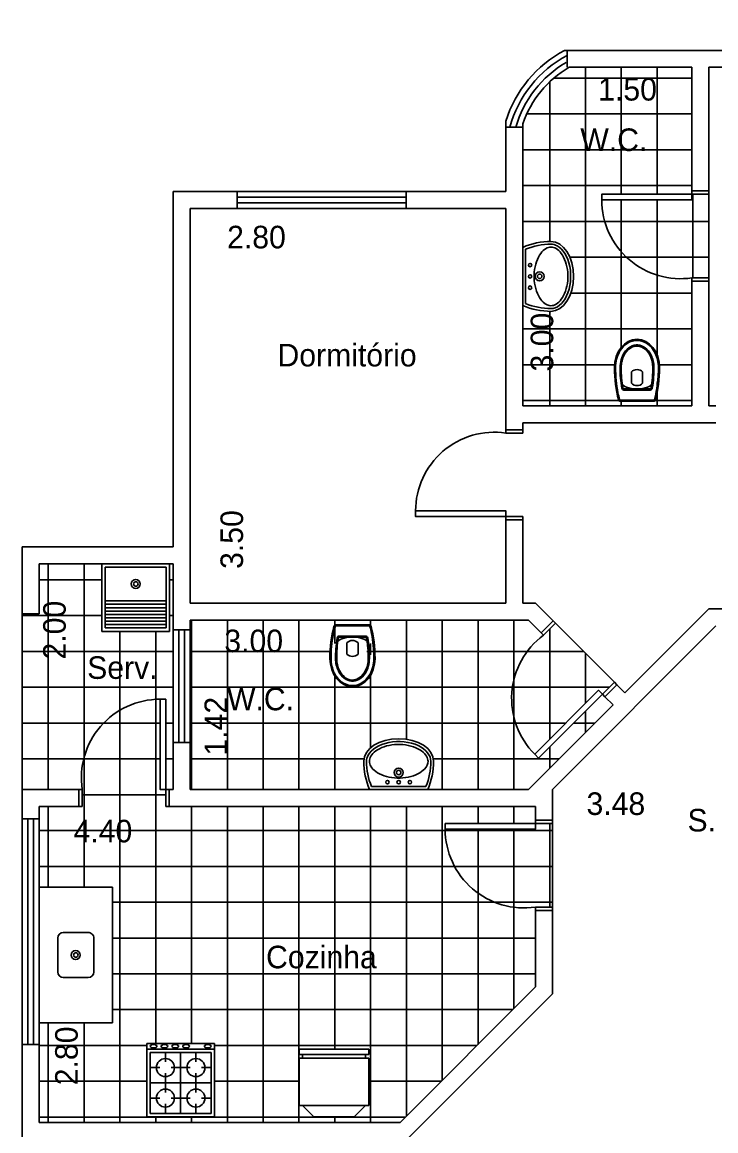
# Model space of a CAD drawing. Extents: x 0.4 to 41.5, y -8.2 to 15.3.
# Drawn here: x 0.45 to 6.6, y 5.48 to 15.3 of the extents above; entities that cross this region are included whole.
import ezdxf

# ---------------------------------------------------------------- set-up
doc = ezdxf.new("R2010")
doc.units = 0
doc.layers.get('0').update_dxf_attribs({"linetype": 'CONTINUOUS'})
doc.layers.get('DEFPOINTS').update_dxf_attribs({"linetype": 'CONTINUOUS'})
for name, color, linetype in [('BLOCO', 5, 'CONTINUOUS'), ('BLOCOS', 5, 'CONTINUOUS'), ('HACHURA', 1, 'CONTINUOUS'), ('PAREDE', 7, 'CONTINUOUS')]:
    doc.layers.add(name, color=color, linetype=linetype)
doc.styles.add('PADRÃO', font='', dxfattribs={"height": 0.2})
doc.styles.get('PADRÃO').set_extended_font_data('AvantGarde Bk BT')
doc.dimstyles.new('PADRÃOS', dxfattribs={"dimtxt": 0.15, "dimasz": 0.1, "dimexe": 1.25, "dimexo": 0.625, "dimgap": 0.1, "dimtad": 0, "dimjust": 1, "dimzin": 1, "dimdsep": 46, "dimtxsty": 'PADRÃO', "dimcen": 2.5, "dimse1": 1, "dimse2": 1, "dimsd1": 1, "dimsd2": 1, "dimclrt": 1, "dimadec": 0, "dimazin": 0, "dimtfac": 1, "dimtdec": 4, "dimtmove": 0, "dimatfit": 3, "dimfxl": 1, "dimtolj": 1, "dimtzin": 0, "dimarcsym": 0})
pattern_1 = [(0, (-136.799515008303, -140.7690544484394), (0, 0.3175), []), (90, (-136.799515008303, -140.7690544484394), (-0.3175, 1.944062586693024e-17), [])]

# ---------------------------------------------------------------- blocks, each defined once
blk = doc.blocks.new('P80E15')
at = {"layer": 'BLOCO', "ltscale": 0.015}
for p, q in [((0.03000000000000114, 0.1500000000000057), (0, 0.1500000000000057)), ((0, 0.1500000000000057), (0, 0)), ((0.03000000000000114, 0.1500000000000057), (0.03000000000000114, 0)), ((0.8000000000000114, 0.1500000000000341), (0.7700000000000102, 0.1500000000000341)), ((0.7700000000000102, 0.1500000000000057), (0.7700000000000102, 0)), ((0.8000000000000114, 0.1500000000000057), (0.8000000000000114, 0)), ((0.03000000000000114, 2.842170943040401e-14), (0, 0)), ((0.8000000000000114, 2.842170943040401e-14), (0.7700000000000102, 5.684341886080801e-14))]:
    blk.add_line(p, q, dxfattribs=at)
at = {"layer": 'BLOCO'}
blk.add_lwpolyline([(0.03000000000000114, 0.1500000000000057), (0.0800000000000125, 0.1500000000000057), (0.0800000000000125, 0.950000000000017), (0.03000000000000114, 0.950000000000017)], close=True, dxfattribs=at)
at = {"layer": 'BLOCO', "ltscale": 0.015}
blk.add_arc((0.0800000000000125, 0.2524375000000134), 0.6975625000000036, 351.555539587714, 90.00000000000041, dxfattribs=at)
blk = doc.blocks.new('P80D15')
at = {"layer": 'BLOCO', "ltscale": 0.015}
for p, q in [((0, 0.1500000000000057), (0, 0)), ((0, 0.1500000000000341), (0.03000000000000114, 0.1500000000000341)), ((0.03000000000000114, 0.1500000000000057), (0.03000000000000114, 0)), ((0.7700000000000102, 0.1500000000000057), (0.7700000000000102, 0)), ((0.7700000000000102, 0.1500000000000057), (0.8000000000000114, 0.1500000000000057)), ((0.8000000000000114, 0.1500000000000057), (0.8000000000000114, 0)), ((0, 2.842170943040401e-14), (0.03000000000000114, 0)), ((0.7699999999999818, 0), (0.8000000000000114, 0))]:
    blk.add_line(p, q, dxfattribs=at)
at = {"layer": 'BLOCO'}
blk.add_lwpolyline([(0.7700000000000102, 0.1500000000000057), (0.7199999999999989, 0.1500000000000057), (0.7199999999999989, 0.950000000000017), (0.7700000000000102, 0.950000000000017)], close=True, dxfattribs=at)
at = {"layer": 'BLOCO', "ltscale": 0.015}
blk.add_arc((0.7199999999999989, 0.2524375000000134), 0.6975625000000036, 89.99999999999959, 188.444460412286, dxfattribs=at)
blk = doc.blocks.new('COZINHA')
at = {"layer": 'HACHURA', "ltscale": 0.015, "style": 'PADRÃO'}
blk.add_text('Cozinha', height=0.2, dxfattribs=at).set_placement((-0.6582467478390299, -0.06847717339962855))
blk = doc.blocks.new('DORMI')
at = {"layer": 'HACHURA', "ltscale": 0.015, "style": 'PADRÃO'}
blk.add_text('Dormitório', height=0.2, dxfattribs=at).set_placement((-0.5164404245072092, -0.06614472024716633))
blk = doc.blocks.new('JANTAR')
at = {"layer": 'HACHURA', "ltscale": 0.015, "style": 'PADRÃO'}
blk.add_text('S. Jantar', height=0.2, dxfattribs=at).set_placement((-0.562251810807993, -0.02739128426412663))
blk = doc.blocks.new('WC')
at = {"layer": 'HACHURA', "ltscale": 0.015, "style": 'PADRÃO'}
blk.add_text('W.C.', height=0.2, dxfattribs=at).set_placement((-0.137135439593294, -0.09586776615662984))
blk = doc.blocks.new('VASOSAN')
at = {"layer": 'BLOCOS'}
for p, q in [((-0.04999870165021036, 0.1999637913173729), (-0.04999870165021036, 0.300036208682684)), ((0.05000129834978395, 0.2000000000000171), (0.05000129834978395, 0.3000000000000398)), ((-0.1156907586723577, 0.1400000000000148), (0.1156608751354042, 0.1400000000000148)), ((-0.1156899891503542, 0.1500000000000057), (0.1156563640565906, 0.1500000000000057)), ((-0.1449592708755176, 0.04000000000002046), (0.1449618675667352, 0.04000000000002046)), ((-0.144958964094414, 0.05000000000001137), (0.144958964094414, 0.05000000000001137))]:
    blk.add_line(p, q, dxfattribs=at)
for centre, radius, start, end in [((-1.681254687468936e-05, 0.2500000000000284), 0.07072348561596478, 44.98962509969003, 134.9688828081831), ((-1.681254687468936e-05, 0.2500000000000284), 0.07072348561596478, 225.0311171918169, 315.01037490031), ((-0.1156907586724003, 0.1599999999999966), 0.02, 189.3867869031125, 270.0000000001221), ((-0.1156899891503826, 0.1599999999999113), 0.01, 189.3843767903272, 270.0000000002443), ((0.1156563640566048, 0.1599999999999397), 0.01, 269.9999999999185, 350.5758748885445), ((0.1156608751354185, 0.1600000000000534), 0.02, 269.9999999999593, 350.5771305827586), ((-0.1449592708755176, 0.06000000000784667), 0.02, 195.5363314444965, 269.9999999879495), ((-0.1449589640944282, 0.0600000000000307), 0.01, 195.5346797106506, 270), ((0.1449589640941156, 0.06000000000059913), 0.01, 270.0000000017912, 344.483103753554), ((0.1449618675666784, 0.06000000000008754), 0.02, 270.0000000001221, 344.463668535786)]:
    blk.add_arc(centre, radius, start, end, dxfattribs=at)
for centre, major_axis, ratio, start_param, end_param in [((1.298349786793551e-06, 0.3400000000000034), (0, 0.25), 0.8000000000000114, 4.71238898038469, 7.853981633974483), ((1.298349786793551e-06, 0.3400000000000034), (0, 0.5), 0.4000000000000057, 1.570796326794897, 2.178171401941273), ((1.298349786793551e-06, 0.3400000000000034), (0, 0.5), 0.4000000000000057, 4.10501390519934, 4.71238898038469), ((3.162615456631102e-06, 0.2000000000000171), (-0.1315416254084454, 0), 0.380107846735427, 0, 3.141592653589793)]:
    blk.add_ellipse(centre, major_axis=major_axis, ratio=ratio, start_param=start_param, end_param=end_param, dxfattribs=at)
for points, knots in [([(0.1900012983497845, 0.3400000000000034), (0.1900012983497845, 0.3848761319792686), (0.1797393390216371, 0.4296688513161939), (0.1275724019719462, 0.5345347987748141), (0.06728061332151469, 0.5774883381547511), (-0.05557463358574921, 0.5822833263597715), (-0.1176873313140447, 0.5442092108278018), (-0.1772271428546759, 0.4396819034496957), (-0.1899987016502109, 0.3899119131999385), (-0.1899987016502109, 0.3400000000000034)], [4.71238898038469, 4.71238898038469, 4.71238898038469, 4.71238898038469, 5.268704666077937, 5.268704666077937, 6.251971787216637, 6.251971787216637, 7.235238908355337, 7.235238908355337, 7.853981633974483, 7.853981633974483, 7.853981633974483, 7.853981633974483]), ([(0.1500012983497925, 0.3400000000000034), (0.1500012983497925, 0.3788440209133057), (0.1410350669412708, 0.4175642631073231), (0.09785548235792874, 0.5046356523495774), (0.05186252916044509, 0.5365242863162791), (-0.035906470330346, 0.5428969122828846), (-0.08268716521656927, 0.5186239494114204), (-0.136675398657502, 0.4336095243094746), (-0.1499987016502189, 0.3869668551708401), (-0.1499987016502189, 0.3400000000000034)], [4.71238898038469, 4.71238898038469, 4.71238898038469, 4.71238898038469, 5.267303564860582, 5.267303564860582, 6.225165062483076, 6.225165062483076, 7.18302656010557, 7.18302656010557, 7.853981633974483, 7.853981633974483, 7.853981633974483, 7.853981633974483]), ([(0.1400012983497874, 0.3400000000000034), (0.1400012983497874, 0.3772837390730786), (0.1313244408788421, 0.4146147677288923), (0.08614040026922964, 0.5057958350239744), (0.03502463044166859, 0.5349710805647021), (-0.04931088296146413, 0.5246485128546965), (-0.08846614740087944, 0.4978919085569657), (-0.1301770436703151, 0.4186244413023701), (-0.139998701650228, 0.3793231752999873), (-0.139998701650228, 0.3400000000000034)], [4.71238898038469, 4.71238898038469, 4.71238898038469, 4.71238898038469, 5.266984672173268, 5.266984672173268, 6.376176055750425, 6.376176055750425, 7.268653195712185, 7.268653195712185, 7.853981633974483, 7.853981633974483, 7.853981633974483, 7.853981633974483]), ([(-0.1899987016502109, 0.3400000000000034), (-0.1899987016502109, 0.2628456380244302), (-0.1826597402104682, 0.1857481592563204), (-0.1646350625580055, 0.0962993025843275), (-0.1598779088782436, 0.07633152029333701), (-0.1545936493339752, 0.05732178411361133)], [1.570796326794897, 1.570796326794897, 1.570796326794897, 1.570796326794897, 2.037455774227855, 2.037455774227855, 2.178171373096618, 2.178171373096618, 2.178171373096618, 2.178171373096618]), ([(0.1255213970934932, 0.158362586435743), (0.1304959230626253, 0.1883329397418549), (0.1342856674288981, 0.2197754344096836), (0.1388984311594896, 0.280892952358073), (0.1400012983497874, 0.3104504303007616), (0.1400012983497874, 0.3400000000000034)], [4.319424209334854, 4.319424209334854, 4.319424209334854, 4.319424209334854, 4.526146784234752, 4.526146784234752, 4.71238898038469, 4.71238898038469, 4.71238898038469, 4.71238898038469]), ([(0.1353910129756457, 0.1567256052765629), (0.1406375926198677, 0.1883393074453181), (0.1445703338030171, 0.2215366219332111), (0.1489940345178695, 0.2833246268364178), (0.1500012983497925, 0.3116621455754114), (0.1500012983497925, 0.3400000000000034)], [4.319414935773391, 4.319414935773391, 4.319414935773391, 4.319414935773391, 4.53527739023095, 4.53527739023095, 4.71238898038469, 4.71238898038469, 4.71238898038469, 4.71238898038469]), ([(0.1545944801337669, 0.0573247746568768), (0.1714080019636555, 0.1178830224408784), (0.1827947395838834, 0.188231392050767), (0.1891612343353728, 0.2873542333339003), (0.1900012983497845, 0.3136769834079587), (0.1900012983497845, 0.3400000000000034)], [4.105016649121983, 4.105016649121983, 4.105016649121983, 4.105016649121983, 4.553177186481221, 4.553177186481221, 4.71238898038469, 4.71238898038469, 4.71238898038469, 4.71238898038469])]:
    blk.add_open_spline(points, degree=3, knots=knots, dxfattribs=at)
for points in [[(-0.1499987016502189, 0.3400000000000034), (-0.1499987016502189, 0.2771333061211863), (-0.1449377691834997, 0.2142947379843179), (-0.1354229546785177, 0.1567380311504962)], [(-0.1399987016502138, 0.3400000000000034), (-0.1399987016502138, 0.2776703725988909), (-0.1349701841103865, 0.2153313553609451), (-0.1255561557510418, 0.1583694305881238)]]:
    blk.add_open_spline(points, degree=3, dxfattribs=at)
blk = doc.blocks.new('LAVAT')
at = {"layer": 'BLOCOS'}
for p, q in [((-0.2573623180961135, 0), (0.2573623180960993, 0)), ((-0.2410322495695425, 0.02500000000000568), (0.2410322495695283, 0.02500000000000568))]:
    blk.add_line(p, q, dxfattribs=at)
for centre, radius in [((-2.842170943040401e-14, 0.1500000000000057), 0.04), ((-2.842170943040401e-14, 0.1500000000000057), 0.02), ((-0.09999999999999432, 0.06499999999999773), 0.015), ((0, 0.06499999999999773), 0.015), ((0.09999999999999432, 0.06499999999999773), 0.015)]:
    blk.add_circle(centre, radius, dxfattribs=at)
for centre, radius, start, end in [((0.3099999999999739, 0.25), 0.6200000000000045, 180, 203.779994731564), ((0.3099999999999739, 0.25), 0.5951987399818819, 180.0000000000055, 202.2113997706397), ((-0.3099999999999739, 0.25), 0.5951987399818819, 337.7886002293573, 359.9999999999946), ((-0.3099999999999739, 0.25), 0.6200000000000045, 336.2200052684331, 7.016477563892661e-15)]:
    blk.add_arc(centre, radius, start, end, dxfattribs=at)
blk.add_ellipse((-2.842170943040401e-14, 0.25), major_axis=(0.3100000000000023, 0), ratio=0.645161290322576, start_param=0, end_param=3.141592653589793, dxfattribs=at)
for points, knots in [([(0.2849999999999824, 0.2500000000000284), (0.2849999999999682, 0.300317964642403), (0.2452497040517159, 0.3541887687748044), (0.1008916727811169, 0.4227595909021034), (3.167234224576987e-05, 0.4339558931305021), (-0.1743068501371283, 0.3989778962069579), (-0.2442601782461509, 0.3532994974840165), (-0.2803506487652356, 0.2860131679577762), (-0.2851229441039038, 0.2679846562883483), (-0.285198739981908, 0.2499999999999716)], [0, 0, 0, 0, 0.9361481793933827, 0.9361481793933827, 1.872296358786765, 1.872296358786765, 2.808444538180148, 2.808444538180148, 3.13938546545754, 3.13938546545754, 3.13938546545754, 3.13938546545754]), ([(0.2599999999999625, 0.2500000000000284), (0.2599999999999625, 0.2784978981889878), (0.242078010852012, 0.3126567214920613), (0.1643569005752425, 0.3704649949829673), (0.1030052039381815, 0.3920693254798095), (-0.02877373062847255, 0.4037223597623836), (-0.0976825814684048, 0.3936467971219031), (-0.2034406750199054, 0.3477822861136133), (-0.2396263539294523, 0.3143366745038918), (-0.2661732608932681, 0.2526194074667387), (-0.2627272874450739, 0.2240541362115209), (-0.2158391141528142, 0.162032776211305), (-0.168127663237712, 0.1314918993692231), (-0.04805875393354597, 0.09792981637818343), (0.02266607553652022, 0.095757041570522), (0.1477154277714732, 0.1225128520000851), (0.2007272141554637, 0.1503951910720218), (0.2508407150234859, 0.2045307616155014), (0.2599999999999767, 0.2286312563089723), (0.2599999999999625, 0.2500000000000284)], [0, 0, 0, 0, 0.718091798041799, 0.718091798041799, 1.436183596083598, 1.436183596083598, 2.154275394125397, 2.154275394125397, 2.872367192167196, 2.872367192167196, 3.590458990208995, 3.590458990208995, 4.308550788250794, 4.308550788250794, 5.026642586292593, 5.026642586292593, 5.744734384334392, 5.744734384334392, 6.283185307179586, 6.283185307179586, 6.283185307179586, 6.283185307179586])]:
    blk.add_open_spline(points, degree=3, knots=knots, dxfattribs=at)
blk = doc.blocks.new('FOGÃO4B')
at = {"layer": 'BLOCOS'}
for p, q in [((-0.2999999999999972, 0.700000000000017), (0.2999999999999972, 0.700000000000017)), ((-0.2999999999999972, 0.05000000000001137), (-0.2999999999999829, 0.700000000000017)), ((0.2999999999999972, 0.700000000000017), (0.2999999999999972, 0.05000000000001137)), ((-0.2999999999999972, 0.6500000000000057), (0.2999999999999972, 0.6500000000000057)), ((-0.2700000000000244, 0.620000000000033), (0.2700000000000102, 0.620000000000033)), ((-0.2699999999999818, 0.0800000000000125), (-0.2700000000000244, 0.620000000000033)), ((-0.1350000000000051, 0.5350000000000534), (-0.1350000000000193, 0.620000000000033)), ((2.842170943040401e-14, 0.0800000000000125), (-1.4210854715202e-14, 0.620000000000033)), ((0.1350000000000051, 0.5350000000000534), (0.1349999999999909, 0.620000000000033)), ((0.2700000000000102, 0.620000000000033), (0.269999999999996, 0.07999999999995566)), ((-0.2700000000000244, 0.4850000000000421), (-0.1850000000000023, 0.4850000000000421)), ((-0.1349999999999909, 0.2650000000000716), (-0.1350000000000051, 0.4350000000000307)), ((-0.08500000000000796, 0.4850000000000421), (0.08500000000000796, 0.4850000000000421)), ((0.1350000000000051, 0.2650000000000716), (0.1350000000000051, 0.4350000000000307)), ((0.1850000000000023, 0.4850000000000421), (0.2700000000000102, 0.4850000000000421)), ((-0.2700000000000244, 0.3500000000000512), (0.2700000000000102, 0.3500000000000512)), ((-0.2700000000000244, 0.2150000000000603), (-0.1850000000000023, 0.2150000000000603)), ((-0.08500000000000796, 0.2150000000000603), (0.08500000000000796, 0.2150000000000603)), ((0.1850000000000023, 0.2150000000000603), (0.2700000000000102, 0.2150000000000603)), ((-0.1349999999999767, 0.0800000000000125), (-0.1349999999999767, 0.1650000000000489)), ((0.1350000000000335, 0.0800000000000125), (0.1350000000000193, 0.1650000000000489)), ((0.2999999999999972, 0.05000000000001137), (-0.2999999999999972, 0.05000000000001137)), ((0.269999999999996, 0.07999999999995566), (-0.2699999999999818, 0.0800000000000125))]:
    blk.add_line(p, q, dxfattribs=at)
for centre in [(-0.1350000000000051, 0.4850000000000421), (0.1350000000000051, 0.4850000000000421), (-0.1350000000000051, 0.2150000000000603), (0.1350000000000051, 0.2150000000000603)]:
    blk.add_circle(centre, 0.08, dxfattribs=at)
for centre in [(-0.2399999999999949, 0.6750000000000114), (-0.1439999999999912, 0.6750000000000114), (-0.04800000000000182, 0.6750000000000114), (0.04800000000000182, 0.6750000000000114), (0.2400000000000091, 0.6750000000000114)]:
    blk.add_ellipse(centre, major_axis=(-0.03000000000000114, 0), ratio=0.499999999999981, dxfattribs=at)
blk = doc.blocks.new('PIA')
at = {"layer": 'BLOCOS'}
blk.add_lwpolyline([(-0.6000000000000085, 0), (0.5999999999999943, 0), (0.5999999999999943, 0.6500000000000057), (-0.6000000000000085, 0.6500000000000057)], close=True, dxfattribs=at)
blk.add_lwpolyline([(-0.1500000000000199, 0.1649999999999352), (0.1500000000000057, 0.1649999999999636, 0.414213562373095), (0.2000000000000028, 0.214999999999975), (0.2000000000000028, 0.4349999999999454, 0.414213562373095), (0.1500000000000057, 0.4849999999999568), (-0.1500000000000057, 0.4849999999999852, 0.4142135623731188), (-0.2000000000000028, 0.4349999999999739), (-0.2000000000000171, 0.2149999999999466, 0.4142135623730711)], format="xyb", close=True, dxfattribs=at)
for radius in [0.04, 0.02]:
    blk.add_circle((0, 0.3249999999999886), radius, dxfattribs=at)
blk = doc.blocks.new('GELAD')
at = {"layer": 'BLOCOS'}
for p, q in [((0.3100000000000023, 0.6499999999999773), (-0.3100000000000023, 0.6499999999999773)), ((-0.3100000000000023, 0.6499999999999773), (-0.3100000000000023, 0.5999999999999659)), ((0.3100000000000023, 0.5999999999999659), (-0.3100000000000023, 0.5999999999999659)), ((-0.2800000000000011, 0.5999999999999659), (-0.2799999999999869, 0.5699999999999932)), ((0.2800000000000153, 0.5699999999999932), (0.2800000000000011, 0.5999999999999659)), ((0.3100000000000165, 0.5999999999999659), (0.3100000000000023, 0.6499999999999773)), ((0.3100000000000023, 0.5699999999999648), (-0.3100000000000023, 0.5699999999999648)), ((-0.3100000000000023, 0.5699999999999648), (-0.3100000000000023, 0.1499999999999773)), ((0.3100000000000023, 0.1499999999999773), (0.3100000000000165, 0.5699999999999648)), ((-0.3100000000000023, 0.1499999999999773), (0.3100000000000023, 0.1499999999999773)), ((-0.1800000000000068, 0.05000000000001137), (-0.2800000000000011, 0.1500000000000057)), ((0.1800000000000068, 0.04999999999998295), (0.2800000000000011, 0.1499999999999773)), ((-0.1800000000000068, 0.05000000000001137), (0.1800000000000068, 0.04999999999998295))]:
    blk.add_line(p, q, dxfattribs=at)
blk = doc.blocks.new('TANQUE')
at = {"layer": 'BLOCOS'}
for p, q in [((-0.2999999999999972, 0.5999999999999943), (0.2999999999999972, 0.5999999999999943)), ((-0.2999999999999972, 0), (-0.2999999999999972, 0.5999999999999943)), ((0.2999999999999972, 0.5999999999999943), (0.2999999999999972, 0)), ((-0.2700000000000244, 0.5700000000000216), (0.2700000000000102, 0.5700000000000216)), ((-0.2699999999999818, 0.03000000000000114), (-0.2700000000000244, 0.5700000000000216)), ((-0.2700000000000244, 0.5400000000000205), (0.2700000000000102, 0.5400000000000205)), ((-0.2700000000000244, 0.5100000000000193), (0.2700000000000102, 0.5100000000000193)), ((0.2700000000000102, 0.5700000000000216), (0.269999999999996, 0.02999999999994429)), ((-0.2700000000000244, 0.4800000000000182), (0.2700000000000102, 0.4800000000000182)), ((-0.2700000000000244, 0.4500000000000171), (0.2700000000000102, 0.4500000000000171)), ((-0.2700000000000244, 0.4200000000000159), (0.2700000000000102, 0.4200000000000159)), ((-0.2700000000000244, 0.3900000000000148), (0.2700000000000102, 0.3900000000000148)), ((-0.2700000000000244, 0.3600000000000136), (0.2700000000000102, 0.3600000000000136)), ((-0.2700000000000244, 0.3300000000000125), (0.2700000000000102, 0.3300000000000125)), ((0.2999999999999972, 0), (-0.2999999999999972, 0)), ((0.269999999999996, 0.02999999999994429), (-0.2699999999999818, 0.03000000000000114))]:
    blk.add_line(p, q, dxfattribs=at)
for radius in [0.04, 0.02]:
    blk.add_circle((1.4210854715202e-14, 0.1800000000000068), radius, dxfattribs=at)
blk = doc.blocks.new('*D13')
at = {"layer": 'DEFPOINTS', "color": 0, "linetype": 'ByBlock', "ltscale": 0.015, "transparency": 16777216}
for p in [(143.3342791699716, 155.6713716742316), (147.8342791699716, 155.6713716742316), (147.8342791699716, 155.4904702885862)]:
    blk.add_point(p, dxfattribs=at)
at = {"color": 1, "linetype": 'ByBlock', "ltscale": 0.015, "transparency": 16777216, "insert": (143.9004192798617, 155.4904702885862), "char_height": 0.2, "attachment_point": 5, "style": 'PADRÃO'}
blk.add_mtext('\\A1;4.50', dxfattribs=at)
blk = doc.blocks.new('*D15')
at = {"layer": 'DEFPOINTS', "color": 0, "linetype": 'ByBlock', "ltscale": 0.015, "transparency": 16777216}
for p in [(141.8557804712292, 155.6713716742316), (142.0940539238899, 155.6713716742316), (141.6842791699716, 152.6713716742316)]:
    blk.add_point(p, dxfattribs=at)
at = {"color": 1, "linetype": 'ByBlock', "ltscale": 0.015, "transparency": 16777216, "insert": (141.8557804712292, 153.2360694764294), "char_height": 0.2, "attachment_point": 5, "rotation": 90, "style": 'PADRÃO'}
blk.add_mtext('\\A1;3.00', dxfattribs=at)
blk = doc.blocks.new('*D16')
at = {"layer": 'DEFPOINTS', "color": 0, "linetype": 'ByBlock', "ltscale": 0.015, "transparency": 16777216}
for p in [(143.1842791699715, 155.6713716742316), (141.6842791699716, 155.4752879513699), (141.6842791699716, 155.1398990833106)]:
    blk.add_point(p, dxfattribs=at)
at = {"color": 1, "linetype": 'ByBlock', "ltscale": 0.015, "transparency": 16777216, "insert": (142.613056642499, 155.4752879513699), "char_height": 0.2, "attachment_point": 5, "style": 'PADRÃO'}
blk.add_mtext('\\A1;1.50', dxfattribs=at)
blk = doc.blocks.new('*D17')
at = {"layer": 'DEFPOINTS', "color": 0, "linetype": 'ByBlock', "ltscale": 0.015, "transparency": 16777216}
for p in [(141.9464112043275, 149.2713716742316), (145.4221471356156, 149.2213716742314), (145.4221471356156, 149.1442958872181)]:
    blk.add_point(p, dxfattribs=at)
at = {"color": 1, "linetype": 'ByBlock', "ltscale": 0.015, "transparency": 16777216, "insert": (142.5092546109209, 149.1442958872181), "char_height": 0.2, "attachment_point": 5, "style": 'PADRÃO'}
blk.add_mtext('\\A1;3.48', dxfattribs=at)
blk = doc.blocks.new('*D19')
at = {"layer": 'DEFPOINTS', "color": 0, "linetype": 'ByBlock', "ltscale": 0.015, "transparency": 16777216}
for p in [(137.3964112043275, 149.1213716742316), (141.7964112043275, 149.1213716742316), (141.7964112043275, 148.9013784917584)]:
    blk.add_point(p, dxfattribs=at)
at = {"color": 1, "linetype": 'ByBlock', "ltscale": 0.015, "transparency": 16777216, "insert": (137.9625513142176, 148.9013784917584), "char_height": 0.2, "attachment_point": 5, "style": 'PADRÃO'}
blk.add_mtext('\\A1;4.40', dxfattribs=at)
blk = doc.blocks.new('*D20')
at = {"layer": 'DEFPOINTS', "color": 0, "linetype": 'ByBlock', "ltscale": 0.015, "transparency": 16777216}
for p in [(138.7342791699716, 150.7713716742315), (141.7342791699716, 150.7713716742315), (141.7342791699716, 150.5866180304944)]:
    blk.add_point(p, dxfattribs=at)
at = {"color": 1, "linetype": 'ByBlock', "ltscale": 0.015, "transparency": 16777216, "insert": (139.2989769721694, 150.5866180304944), "char_height": 0.2, "attachment_point": 5, "style": 'PADRÃO'}
blk.add_mtext('\\A1;3.00', dxfattribs=at)
blk = doc.blocks.new('*D21')
at = {"layer": 'DEFPOINTS', "color": 0, "linetype": 'ByBlock', "ltscale": 0.015, "transparency": 16777216}
for p in [(138.7342791699716, 150.6871471297342), (138.962803713132, 150.6871471297342), (138.7342791699716, 149.2713716742316)]:
    blk.add_point(p, dxfattribs=at)
at = {"color": 1, "linetype": 'ByBlock', "ltscale": 0.015, "transparency": 16777216, "insert": (138.962803713132, 149.8320172786272), "char_height": 0.2, "attachment_point": 5, "rotation": 90, "style": 'PADRÃO'}
blk.add_mtext('\\A1;1.42', dxfattribs=at)
blk = doc.blocks.new('*D22')
at = {"layer": 'DEFPOINTS', "color": 0, "linetype": 'ByBlock', "ltscale": 0.015, "transparency": 16777216}
for p in [(137.3964112043275, 149.1213716742316), (137.6402069639798, 149.1213716742316), (137.3964112043275, 146.3213716742316)]:
    blk.add_point(p, dxfattribs=at)
at = {"color": 1, "linetype": 'ByBlock', "ltscale": 0.015, "transparency": 16777216, "insert": (137.6402069639798, 146.9104513445612), "char_height": 0.2, "attachment_point": 5, "rotation": 90, "style": 'PADRÃO'}
blk.add_mtext('\\A1;2.80', dxfattribs=at)
blk = doc.blocks.new('*D23')
at = {"layer": 'DEFPOINTS', "color": 0, "linetype": 'ByBlock', "ltscale": 0.015, "transparency": 16777216}
for p in [(137.3964112043275, 151.272562071283), (137.2464112043275, 149.2713716742316), (137.5337911312726, 149.2713716742316)]:
    blk.add_point(p, dxfattribs=at)
at = {"color": 1, "linetype": 'ByBlock', "ltscale": 0.015, "transparency": 16777216, "insert": (137.5337911312726, 150.6834824009533), "char_height": 0.2, "attachment_point": 5, "rotation": 90, "style": 'PADRÃO'}
blk.add_mtext('\\A1;2.00', dxfattribs=at)
blk = doc.blocks.new('*D25')
at = {"layer": 'DEFPOINTS', "color": 0, "linetype": 'ByBlock', "ltscale": 0.015, "transparency": 16777216}
for p in [(144.0964112043276, 147.7968448978354), (140.5964112043275, 146.1092396398756), (144.0964112043276, 145.8879026802204)]:
    blk.add_point(p, dxfattribs=at)
at = {"color": 1, "linetype": 'ByBlock', "ltscale": 0.015, "transparency": 16777216, "insert": (141.1611090065253, 145.8879026802204), "char_height": 0.2, "attachment_point": 5, "style": 'PADRÃO'}
blk.add_mtext('\\A1;3.50', dxfattribs=at)
blk = doc.blocks.new('*D34')
at = {"layer": 'DEFPOINTS', "color": 0, "linetype": 'ByBlock', "ltscale": 0.015, "transparency": 16777216}
for p in [(138.7342791699716, 154.4213716742316), (141.5342791699716, 154.4213716742316), (141.5342791699716, 154.1655179343661)]:
    blk.add_point(p, dxfattribs=at)
at = {"color": 1, "linetype": 'ByBlock', "ltscale": 0.015, "transparency": 16777216, "insert": (139.3233588403012, 154.1655179343661), "char_height": 0.2, "attachment_point": 5, "style": 'PADRÃO'}
blk.add_mtext('\\A1;2.80', dxfattribs=at)
blk = doc.blocks.new('*D35')
at = {"layer": 'DEFPOINTS', "color": 0, "linetype": 'ByBlock', "ltscale": 0.015, "transparency": 16777216}
for p in [(138.7342791699716, 154.4213716742316), (139.1057050586213, 154.4213716742316), (138.7342791699716, 150.9213716742316)]:
    blk.add_point(p, dxfattribs=at)
at = {"color": 1, "linetype": 'ByBlock', "ltscale": 0.015, "transparency": 16777216, "insert": (139.1057050586213, 151.4860694764294), "char_height": 0.2, "attachment_point": 5, "rotation": 90, "style": 'PADRÃO'}
blk.add_mtext('\\A1;3.50', dxfattribs=at)

msp = doc.modelspace()

# ---------------------------------------------------------------- hatches: boundary and pattern name
at = {"layer": 'HACHURA', "ltscale": 0.015}
h = msp.add_hatch(dxfattribs=at)
h.set_pattern_fill('NET', color=256, scale=0.1, style=0)
h.set_pattern_definition(pattern_1)
h.paths.add_polyline_path([(6.534764161668591, 13.77672082081733), (6.384764161668585, 13.77672082081733), (6.384764161668585, 13.72672082081732), (5.584764161668573, 13.72672082081732, 0.4580704259902427), (6.384764161668622, 13.03672082081732), (6.534764161668591, 13.03672082081732)])
edge = h.paths.add_edge_path()
edge.add_line((5.584764161668573, 13.72672082081732), (5.584764161668573, 13.77672082081733))
edge.add_line((5.584764161668573, 13.77672082081733), (6.384764161668585, 13.77672082081733))
edge.add_line((6.384764161668585, 13.77672082081733), (6.384764161668585, 13.80672082081733))
edge.add_line((6.384764161668585, 13.80672082081733), (6.384764161668556, 14.90231722579222))
edge.add_line((6.384764161668556, 14.90231722579222), (5.294538915581991, 14.90231722579222))
edge.add_arc((5.760751935547602, 14.10231722579221), 0.9259344361160101, 120.2321898985899, 161.0951790441989)
edge.add_line((4.884764161668613, 14.40231722579222), (4.884764161668601, 13.30682625687834))
edge.add_arc((5.134764161668586, 12.73946393877816), 0.6200000000000052, 90.00000000000028, 113.7799947314104, ccw=False)
edge.add_ellipse((5.134764161668585, 13.04946393877816), major_axis=(5.89755814248947e-16, 0.3100000000000023), ratio=0.6451612903225765, start_angle=180.0000000000001, end_angle=360.00000000000017, ccw=False)
edge.add_arc((5.134764161668583, 13.35946393877811), 0.6200000000000051, 246.22000526858932, 269.9999999999614, ccw=False)
edge.add_line((4.884764161668596, 12.79210162067792), (4.884764161668585, 11.90231722579219))
edge.add_line((4.884764161668585, 11.90231722579219), (6.384764161668613, 11.90231722579222))
edge.add_line((6.384764161668613, 11.90231722579222), (6.384764161668613, 13.00672082081732))
edge.add_line((6.384764161668613, 13.00672082081732), (6.384764161668556, 13.03672082081731))
edge.add_arc((6.282326661668577, 13.72672082081732), 0.697562500000004, 180, 278.4444604122836, ccw=False)
edge = h.paths.add_edge_path(flags=16)
edge.add_ellipse((5.897302248115409, 12.24231722579222), major_axis=(-3.078171847695395e-15, 0.25), ratio=0.8000000000000114, start_angle=269.99999999999943, end_angle=449.99999999999943, ccw=False)
edge.add_ellipse((5.897302248115409, 12.24231722579222), major_axis=(3.418613520228984e-15, 0.5000000000000129), ratio=0.3999999999999954, start_angle=235.1999716104395, end_angle=270.00000000000017, ccw=False)
edge.add_arc((6.042262817332301, 11.9623172257923), 0.02000000000000004, 270, 348.1772623963918, ccw=False)
edge.add_line((6.042262817332301, 11.9423172257923), (5.752341678890109, 11.94231722580006))
edge.add_arc((5.752341678890105, 11.96231722580006), 0.02000000000000023, 195.5363319717011, 270.00000000001273, ccw=False)
edge.add_ellipse((5.897302248115409, 12.24231722579222), major_axis=(-2.284716956879616e-15, 0.5000000000000061), ratio=0.4000000000000008, start_angle=89.99999999999989, end_angle=124.8000283873281, ccw=False)
h.paths.add_polyline_path([(5.344907423732491, 14.11064793985063), (5.987764566589633, 14.11064793985063), (5.987764566589633, 14.41064793985063), (5.344907423732491, 14.41064793985063)], flags=24)
h.paths.add_polyline_path([(5.206265462926206, 12.11225312322808), (5.206265462926206, 12.82177693275189), (4.906265462926206, 12.82177693275189), (4.906265462926206, 12.11225312322808)], flags=24)
h.paths.add_polyline_path([(5.477827348481757, 14.55623350293053), (6.149255919910328, 14.55623350293053), (6.149255919910328, 14.85623350293053), (5.477827348481757, 14.85623350293053)], flags=24)
h = msp.add_hatch(dxfattribs=at)
h.set_pattern_fill('NET', color=256, scale=0.1, style=0)
h.set_pattern_definition(pattern_1)
h.paths.add_polyline_path([(4.990107972789029, 8.815602564773217), (5.555793397738276, 9.381287989722463), (5.591148736797611, 9.345932650663128), (5.697214753975597, 9.451998667841114), (5.173955735897545, 9.975257685919166), (5.067889718719583, 9.869191668741205, 0.4580704259902416)])
h.paths.add_polyline_path([(4.996896196024581, 7.460644769060565), (5.146896196024557, 7.460644769060565), (5.146896196024557, 8.200644769060574), (4.996896196024551, 8.200644769060574), (4.996896196024551, 8.150644769060563), (4.196896196024539, 8.150644769060563, 0.4580704259902394)])
h.paths.add_polyline_path([(1.749089985456209, 8.352317225792177), (1.719089985456236, 8.352317225792177), (1.719089985456236, 8.502317225792183), (1.669089985456225, 8.502317225792183), (1.669089985456225, 9.302317225792194, 0.4580704259902391), (0.9790899854562269, 8.502317225792154), (0.9790899854562269, 8.352317225792177), (0.9490899854562258, 8.352317225792206), (0.5968961960245451, 8.352317225792177), (0.5968961960245451, 8.242421133479866), (0.596896196024546, 7.635202343507004), (1.246896196024551, 7.635202343507004), (1.246896196024551, 6.435202343507001), (0.596896196024546, 6.435202343507001), (0.5968961960245451, 6.242421133479894), (0.5968961960245451, 5.552317225792166), (3.796896196024534, 5.552317225792166), (4.996896196024551, 6.752317225792183), (4.996896196024551, 7.430644769060564), (4.996896196024522, 7.460644769060556, -0.458070425990214), (4.196896196024539, 8.150644769060563), (4.196896196024539, 8.200644769060574), (4.996896196024551, 8.200644769060574), (4.996896196024551, 8.230644769060575), (4.996896196024551, 8.352317225792177)])
h.paths.add_polyline_path([(2.901290957908657, 6.202317225792143), (3.521290957908661, 6.202317225792143), (3.521290957908676, 6.152317225792132), (3.49129095790866, 6.152317225792132), (3.491290957908674, 6.122317225792131), (3.521290957908676, 6.122317225792131), (3.521290957908661, 5.702317225792143), (3.491290957908659, 5.702317225792143), (3.391290957908666, 5.602317225792149), (3.031290957908653, 5.602317225792176), (2.931290957908687, 5.702317225792143), (2.901290957908657, 5.702317225792143), (2.901290957908657, 6.122317225792131), (2.931290957908672, 6.122317225792131), (2.931290957908657, 6.152317225792132), (2.901290957908657, 6.152317225792132)], flags=16)
h.paths.add_polyline_path([(2.151938727409927, 6.252317225792183), (2.151938727409928, 5.602317225792177), (1.551938727409933, 5.602317225792177), (1.551938727409947, 6.252317225792183)], flags=16)
edge = h.paths.add_edge_path()
edge.add_line((1.934764161668568, 8.502317225792183), (3.527294145204335, 8.502317225792169))
edge.add_arc((4.094656463304516, 8.752317225792154), 0.6200000000000041, 180, 203.7799947314105, ccw=False)
edge.add_ellipse((3.784656463304515, 8.752317225792154), major_axis=(-0.3100000000000023, 1.326824748395228e-15), ratio=0.6451612903225737, start_angle=180.0000000000004, end_angle=360.0000000000004, ccw=False)
edge.add_arc((3.474656463304567, 8.752317225792153), 0.6200000000000068, 336.2200052685892, 359.9999999999614, ccw=False)
edge.add_line((4.042018781404749, 8.502317225792163), (4.934764161668568, 8.502317225792154))
edge.add_line((4.934764161668568, 8.502317225792154), (5.684764161668554, 9.252317225792169))
edge.add_line((5.684764161668554, 9.252317225792169), (5.612361940233228, 9.324719447227523))
edge.add_line((5.612361940233228, 9.324719447227523), (5.591148736797611, 9.345932650663128))
edge.add_line((5.591148736797611, 9.345932650663128), (5.025463311848364, 8.780247225713882))
edge.add_line((5.025463311848364, 8.780247225713882), (4.990107972789035, 8.815602564773211))
edge.add_arc((5.483359146840473, 9.308853738824661), 0.6975625000000044, 126.55553958771651, 225.0000000000007, ccw=False)
edge.add_line((5.067889718719532, 9.869191668741166), (5.046676515283941, 9.890404872176758))
edge.add_line((5.046676515283941, 9.890404872176758), (4.934764161668568, 10.00231722579215))
edge.add_line((4.934764161668568, 10.00231722579215), (1.934764161668568, 10.00231722579215))
edge.add_line((1.934764161668568, 10.00231722579215), (1.934764161668568, 9.91809268129478))
edge.add_line((1.934764161668568, 9.91809268129478), (1.934764161668568, 8.91809268129478))
edge.add_line((1.934764161668568, 8.91809268129478), (1.934764161668568, 8.502317225792183))
edge = h.paths.add_edge_path(flags=16)
edge.add_ellipse((3.374980383640604, 9.662317225792151), major_axis=(-9.840057545911511e-16, 0.25), ratio=0.8000000000000114, start_angle=89.99999999999977, end_angle=269.9999999999998, ccw=False)
edge.add_ellipse((3.374980383640604, 9.662317225792151), major_axis=(-1.286211027412876e-15, 0.4999999999999987), ratio=0.4000000000000068, start_angle=55.199971610438126, end_angle=89.99999999999989, ccw=False)
edge.add_arc((3.230019814423713, 9.942317225792067), 0.02000000000000007, 90, 168.1772623963914, ccw=False)
edge.add_line((3.230019814423713, 9.962317225792066), (3.519940952865904, 9.962317225784307))
edge.add_arc((3.519940952865909, 9.942317225784308), 0.01999999999999991, 15.536331971627703, 90.00000000001268, ccw=False)
edge.add_ellipse((3.374980383640604, 9.662317225792151), major_axis=(1.353906344817542e-16, 0.5000000000000017), ratio=0.4000000000000044, start_angle=-90, end_angle=-55.19997161267139, ccw=False)
h.paths.add_polyline_path([(1.784764161668562, 8.91809268129478), (1.784764161668534, 9.91809268129478), (1.784764161668534, 10.50350762284359), (1.754079539633651, 10.50350762284359), (1.754079539633651, 9.903507622843591), (1.154079539633656, 9.903507622843591), (1.154079539633656, 10.50350762284359), (0.596896196024546, 10.50350762284359), (0.5968961960245736, 10.05892914846109), (0.4468961960245394, 10.05892914846109), (0.4468961960245394, 8.502317225792183), (0.9490899854562258, 8.502317225792183), (0.9790899854562181, 8.502317225792211, -0.4580704259902144), (1.669089985456224, 9.302317225792194), (1.719089985456236, 9.302317225792194), (1.719089985456236, 8.502317225792183), (1.749089985456237, 8.502317225792183), (1.784764161668562, 8.502317225792183)])
h.paths.add_polyline_path([(2.558960628356897, 6.867753704557328), (3.754198723594992, 6.867753704557328), (3.754198723594992, 7.167753704557327), (2.558960628356897, 7.167753704557327)], flags=24)
h.paths.add_polyline_path([(0.8082744011527541, 7.982324043319017), (1.517798210676564, 7.982324043319017), (1.517798210676564, 8.282324043319017), (0.8082744011527541, 8.282324043319017)], flags=24)
h.paths.add_polyline_path([(0.9906919556768458, 5.786634991359943), (0.9906919556768458, 6.496158800883752), (0.6906919556768457, 6.496158800883752), (0.6906919556768456, 5.786634991359943)], flags=24)
h.paths.add_polyline_path([(2.213100567620029, 9.15422648126319), (2.855957710477171, 9.15422648126319), (2.855957710477171, 9.454226481263191), (2.213100567620029, 9.454226481263191)], flags=24)
h.paths.add_polyline_path([(2.144700059104462, 9.667563582054987), (2.854223868628271, 9.667563582054987), (2.854223868628271, 9.967563582054987), (2.144700059104462, 9.967563582054987)], flags=24)
h.paths.add_polyline_path([(2.313288704829057, 8.727248544473499), (2.313288704829057, 9.398677115902071), (2.013288704829057, 9.398677115902071), (2.013288704829057, 8.727248544473499)], flags=24)
h.paths.add_polyline_path([(0.8842761229695612, 9.559666047751998), (0.8842761229695612, 10.26918985727581), (0.5842761229695611, 10.26918985727581), (0.584276122969561, 9.559666047751998)], flags=24)
h.paths.add_polyline_path([(0.9731190494919248, 9.432454327660462), (1.730261906634782, 9.432454327660462), (1.730261906634782, 9.732454327660463), (0.9731190494919248, 9.732454327660463)], flags=24)

# ---------------------------------------------------------------- linework, layer by layer
at = {"layer": 'BLOCO', "ltscale": 0.015}
for p, q in [((3.851949518067784, 13.80231722579219), (2.351949518067784, 13.80231722579219)), ((3.851949518067784, 13.75231722579218), (2.351949518067784, 13.75231722579218)), ((3.851949518067784, 13.70231722579217), (2.351949518067784, 13.70231722579217)), ((3.851949518067784, 13.65231722579216), (2.351949518067784, 13.65231722579216)), ((1.784764161668534, 9.91809268129478), (1.784764161668534, 8.91809268129478)), ((1.834764161668545, 9.91809268129478), (1.834764161668545, 8.91809268129478)), ((1.884764161668556, 9.91809268129478), (1.884764161668556, 8.91809268129478)), ((1.934764161668568, 9.91809268129478), (1.934764161668568, 8.91809268129478)), ((0.446896196024511, 6.242421133479894), (0.446896196024511, 8.242421133479866)), ((0.4968961960245224, 6.242421133479894), (0.4968961960245224, 8.242421133479866)), ((0.5468961960245338, 6.242421133479894), (0.5468961960245338, 8.242421133479866)), ((0.5968961960245451, 6.242421133479894), (0.5968961960245451, 8.242421133479866))]:
    msp.add_line(p, q, dxfattribs=at)
for radius, start, end in [(1.075934436116011, 117.9992877022052, 162.4736087685858), (1.025934436116011, 117.9992877022052, 164.8267061135137), (0.9759344361160107, 120.2321898983288, 164.0291046945256), (0.9259344361160107, 120.2321898983288, 161.0951790441989)]:
    msp.add_arc((5.760751935547603, 14.10231722579221), radius, start, end, dxfattribs=at)
at = {"layer": 'HACHURA', "ltscale": 0.015}
for p, q in [((6.534764161668591, 13.7767208208173), (6.534764161668591, 13.03672082081732)), ((5.17395573589755, 9.97525768591916), (5.697214753975601, 9.45199866784111)), ((5.146896196024557, 7.460644769060565), (5.146896196024557, 8.200644769060546))]:
    msp.add_line(p, q, dxfattribs=at)
at = {"layer": 'PAREDE', "ltscale": 0.015}
for p, q in [((5.255643124674378, 15.05231722579222), (7.815305840287408, 15.05231722579222)), ((5.277028387724329, 15.05231722579225), (5.277028387724329, 14.90231722579222)), ((5.294538915586884, 14.90231722579222), (6.384764161668556, 14.90231722579222)), ((6.384764161668585, 13.80672082081733), (6.384764161668556, 14.90231722579222)), ((6.534764161668591, 14.90231722579222), (7.815305840287408, 14.90231722579219)), ((6.534764161668591, 13.80672082081733), (6.534764161668591, 14.90231722579225)), ((4.734764161668579, 13.80231722579222), (4.734764161668579, 14.42632956918521)), ((4.734764161668579, 14.37084463487125), (4.884764161668613, 14.37084463487125)), ((4.884764161668585, 11.90231722579216), (4.884764161668613, 14.40231722579225)), ((1.784764161668534, 13.80231722579217), (2.351949518067784, 13.80231722579219)), ((1.784764161668534, 10.65350762284359), (1.784764161668534, 13.80231722579217)), ((2.351949518067784, 13.65231722579216), (2.351949518067784, 13.80231722579217)), ((3.851949518067784, 13.65231722579216), (3.851949518067784, 13.80231722579217)), ((3.851949518067784, 13.80231722579219), (4.734764161668579, 13.80231722579219)), ((6.384764161668556, 13.80672082081733), (6.534764161668591, 13.80672082081733)), ((1.934764161668568, 13.65231722579216), (2.351949518067784, 13.65231722579216)), ((1.934764161668568, 10.15231722579216), (1.934764161668568, 13.65231722579216)), ((3.851949518067784, 13.65231722579216), (4.734764161668579, 13.65231722579216)), ((4.734764161668579, 11.69100740271384), (4.734764161668579, 13.65231722579216)), ((6.384764161668613, 11.90231722579219), (6.384764161668613, 13.00672082081732)), ((6.384764161668556, 13.00672082081732), (6.534764161668591, 13.00672082081732)), ((6.534764161668591, 11.90231722579222), (6.534764161668591, 13.00672082081732)), ((4.884764161668585, 11.90231722579219), (6.384764161668613, 11.90231722579222)), ((6.534764161668591, 11.90231722579222), (6.596057764634594, 11.90231722579219)), ((4.884764161668585, 11.75231722579218), (6.596057764634566, 11.75231722579215)), ((4.884764161668585, 11.69100740271384), (4.884764161668585, 11.75231722579221)), ((4.884764161668585, 11.69100740271384), (4.734764161668579, 11.69100740271384)), ((4.734764161668579, 10.15231722579216), (4.734764161668579, 10.89100740271383)), ((4.884764161668585, 10.89100740271383), (4.734764161668579, 10.89100740271383)), ((4.884764161668585, 10.15231722579216), (4.884764161668585, 10.89100740271383)), ((0.4468961960245394, 8.502317225792183), (0.4468961960245394, 10.65350762284359)), ((0.4468961960245394, 10.65350762284359), (1.784764161668562, 10.65350762284359)), ((0.5968961960245451, 10.50350762284359), (1.784764161668562, 10.50350762284359)), ((0.5968961960245736, 10.05892914846112), (0.5968961960245451, 10.50350762284359)), ((1.784764161668562, 9.91809268129478), (1.784764161668534, 10.50350762284356)), ((1.934764161668568, 10.15231722579219), (4.734764161668579, 10.15231722579216)), ((4.884764161668585, 10.15231722579213), (4.996896196024551, 10.15231722579216)), ((4.996896196024551, 10.15231722579216), (5.152742532461957, 9.996470889354754)), ((0.5968961960245451, 10.05892914846109), (0.4468961960245394, 10.05892914846109)), ((5.790830178846562, 9.358383242970149), (6.534764161668619, 10.10231722579223)), ((6.534764161668619, 10.10231722579223), (6.684068800955288, 10.10231722579223)), ((1.934764161668568, 10.00231722579215), (4.934764161668568, 10.00231722579215)), ((1.934764161668568, 9.91809268129478), (1.934764161668568, 10.00231722579215)), ((4.934764161668568, 10.00231722579215), (5.046676515283991, 9.89040487217676)), ((5.152742532461957, 9.996470889354754), (5.046676515283963, 9.89040487217676)), ((5.146896196024557, 8.502317225792183), (6.59689619602463, 9.952317225792228)), ((1.934764161668568, 9.91809268129478), (1.784764161668534, 9.91809268129478)), ((5.718427957411194, 9.430785464405517), (5.6123619402332, 9.324719447227523)), ((5.718427957411194, 9.430785464405517), (5.790830178846562, 9.358383242970149)), ((4.934764161668568, 8.502317225792154), (5.684764161668568, 9.252317225792183)), ((5.612361940233228, 9.324719447227523), (5.684764161668568, 9.252317225792154)), ((1.784764161668562, 8.502317225792154), (1.784764161668562, 8.91809268129478)), ((1.934764161668568, 8.91809268129478), (1.784764161668534, 8.91809268129478)), ((1.934764161668568, 8.502317225792154), (1.934764161668568, 8.91809268129478)), ((0.4468961960245394, 8.502317225792183), (0.9490899854562258, 8.502317225792183)), ((0.4468961960245394, 8.242421133479866), (0.4468961960245394, 8.502317225792183)), ((0.9490899854562258, 8.502317225792183), (0.9490899854562258, 8.352317225792177)), ((1.749089985456237, 8.502317225792183), (1.749089985456237, 8.352317225792177)), ((1.749089985456237, 8.502317225792183), (1.784764161668562, 8.502317225792183)), ((4.934764161668568, 8.502317225792154), (1.934764161668568, 8.502317225792154)), ((1.934764161668568, 8.502317225792183), (4.934764161668568, 8.502317225792154)), ((5.146896196024557, 8.502317225792183), (5.146896196024557, 8.230644769060575)), ((0.5968961960245451, 8.352317225792177), (0.9490899854562258, 8.352317225792177)), ((0.5968961960245451, 8.242421133479866), (0.5968961960245451, 8.352317225792177)), ((1.749089985456209, 8.352317225792177), (4.996896196024551, 8.352317225792177)), ((4.996896196024551, 8.352317225792177), (4.996896196024551, 8.230644769060575)), ((0.5968961960245167, 8.242421133479866), (0.4468961960245394, 8.242421133479866)), ((4.996896196024551, 8.230644769060575), (5.146896196024557, 8.230644769060575)), ((4.996896196024551, 7.430644769060564), (5.146896196024557, 7.430644769060564)), ((4.996896196024551, 7.430644769060564), (4.996896196024551, 6.752317225792183)), ((5.146896196024557, 7.430644769060564), (5.146896196024528, 6.690185191436171)), ((3.796896196024534, 5.552317225792166), (4.996896196024551, 6.752317225792183)), ((3.796896196024534, 5.340185191436177), (5.146896196024528, 6.690185191436171)), ((0.4468961960245394, 5.40231722579216), (0.4468961960245394, 6.242421133479866)), ((0.5968961960245167, 6.242421133479866), (0.4468961960245394, 6.242421133479866)), ((0.5968961960245451, 5.552317225792166), (0.5968961960245451, 6.242421133479894)), ((3.796896196024534, 5.552317225792166), (0.5968961960245451, 5.552317225792166))]:
    msp.add_line(p, q, dxfattribs=at)
msp.add_arc((6.384764161668613, 13.80231722579219), 1.5, 180, 180, dxfattribs=at)

# ---------------------------------------------------------------- block references
at = {"layer": 'BLOCO', "ltscale": 0.015}
for name, p in [('WC', (5.532042863325785, 14.25651570600726)), ('VASOSAN', (5.897300949765622, 11.90231722579222)), ('DORMI', (3.226763885354273, 12.31777276249059)), ('WC', (2.400236007213323, 9.300094247419821)), ('P80D15', (0.9490899854562258, 8.352317225792177)), ('LAVAT', (3.784656463304543, 8.502317225792154)), ('JANTAR', (6.907120258783095, 8.157554552381868)), ('COZINHA', (3.267207376195927, 6.986230877956956)), ('FOGÃO4B', (1.85193872740993, 5.552317225792166)), ('GELAD', (3.211290957908659, 5.552317225792166))]:
    msp.add_blockref(name, p, dxfattribs=at)
for name, p, rotation in [('P80D15', (6.534764161668591, 13.00672082081732), 90), ('LAVAT', (4.884764161668585, 13.04946393877813), 270), ('P80E15', (4.884764161668585, 10.89100740271383), 90), ('TANQUE', (1.454079539633653, 10.50350762284359), 180), ('VASOSAN', (3.374981681990391, 10.00231722579215), 180), ('P80E15', (5.718427957411194, 9.430785464405517), 135), ('P80D15', (5.146896196024557, 7.430644769060564), 90), ('PIA', (0.5968961960245451, 7.035202343506995), 270)]:
    msp.add_blockref(name, p, dxfattribs=dict(at, rotation=rotation))

# ---------------------------------------------------------------- texts
at = {"layer": 'HACHURA', "ltscale": 0.015, "style": 'PADRÃO'}
msp.add_text('Serv.', height=0.2, dxfattribs=at).set_placement((1.023119049491925, 9.482454327660463))

# ---------------------------------------------------------------- dimensions: what is measured, and where the dimension line sits
at = {"layer": 'HACHURA', "ltscale": 0.015}
for base, p1, p2, picture, middle in [((5.056265462926206, 14.90231722579222), (4.884764161668585, 11.90231722579219), (5.294538915586884, 14.90231722579222), '*D15', (5.056265462926206, 12.46701502798999)), ((2.306190050318264, 13.65231722579216), (1.934764161668568, 10.15231722579219), (1.934764161668568, 13.65231722579216), '*D35', (2.306190050318264, 10.71701502798999)), ((0.7342761229695611, 8.502317225792183), (0.5968961960245451, 10.50350762284359), (0.4468961960245394, 8.502317225792183), '*D23', (0.7342761229695611, 9.914427952513904)), ((2.163288704829057, 9.91809268129478), (1.934764161668568, 8.502317225792183), (1.934764161668568, 9.91809268129478), '*D21', (2.163288704829057, 9.062962830187786)), ((0.8406919556768457, 8.352317225792177), (0.5968961960245451, 5.552317225792166), (0.5968961960245451, 8.352317225792177), '*D22', (0.8406919556768457, 6.141396896121847))]:
    dim = msp.add_linear_dim(base=base, p1=p1, p2=p2, angle=90, dimstyle='PADRÃOS', dxfattribs=at)
    dim.commit()
    dim.dimension.update_dxf_attribs({"geometry": picture, "text_midpoint": middle, "insert": (-136.799515008303, -140.7690544484394)})
for base, p1, p2, picture, middle in [((4.884764161668613, 14.70623350293053), (6.384764161668556, 14.90231722579222), (4.884764161668613, 14.37084463487125), '*D16', (5.813541634196042, 14.70623350293053)), ((11.03476416166859, 14.72141584014676), (6.534764161668591, 14.90231722579222), (11.03476416166859, 14.90231722579222), '*D13', (7.100904271558704, 14.72141584014676)), ((4.734764161668579, 13.39646348592672), (1.934764161668568, 13.65231722579216), (4.734764161668579, 13.65231722579216), '*D34', (2.523843831998249, 13.39646348592672)), ((4.934764161668568, 9.817563582054987), (1.934764161668568, 10.00231722579215), (4.934764161668568, 10.00231722579215), '*D20', (2.499461963866366, 9.817563582054987)), ((8.622632127312613, 8.375241438778744), (5.146896196024557, 8.502317225792183), (8.622632127312613, 8.452317225792058), '*D17', (5.709739602617958, 8.375241438778744)), ((4.996896196024551, 8.132324043319016), (0.5968961960245451, 8.352317225792177), (4.996896196024551, 8.352317225792177), '*D19', (1.163036305914659, 8.132324043319016)), ((7.296896196024562, 5.118848231781044), (3.796896196024534, 5.340185191436177), (7.296896196024562, 7.027790449396036), '*D25', (4.361593998222332, 5.118848231781044))]:
    dim = msp.add_linear_dim(base=base, p1=p1, p2=p2, dimstyle='PADRÃOS', dxfattribs=at)
    dim.commit()
    dim.dimension.update_dxf_attribs({"geometry": picture, "text_midpoint": middle, "insert": (-136.799515008303, -140.7690544484394)})

doc.saveas('drawing.dxf')
